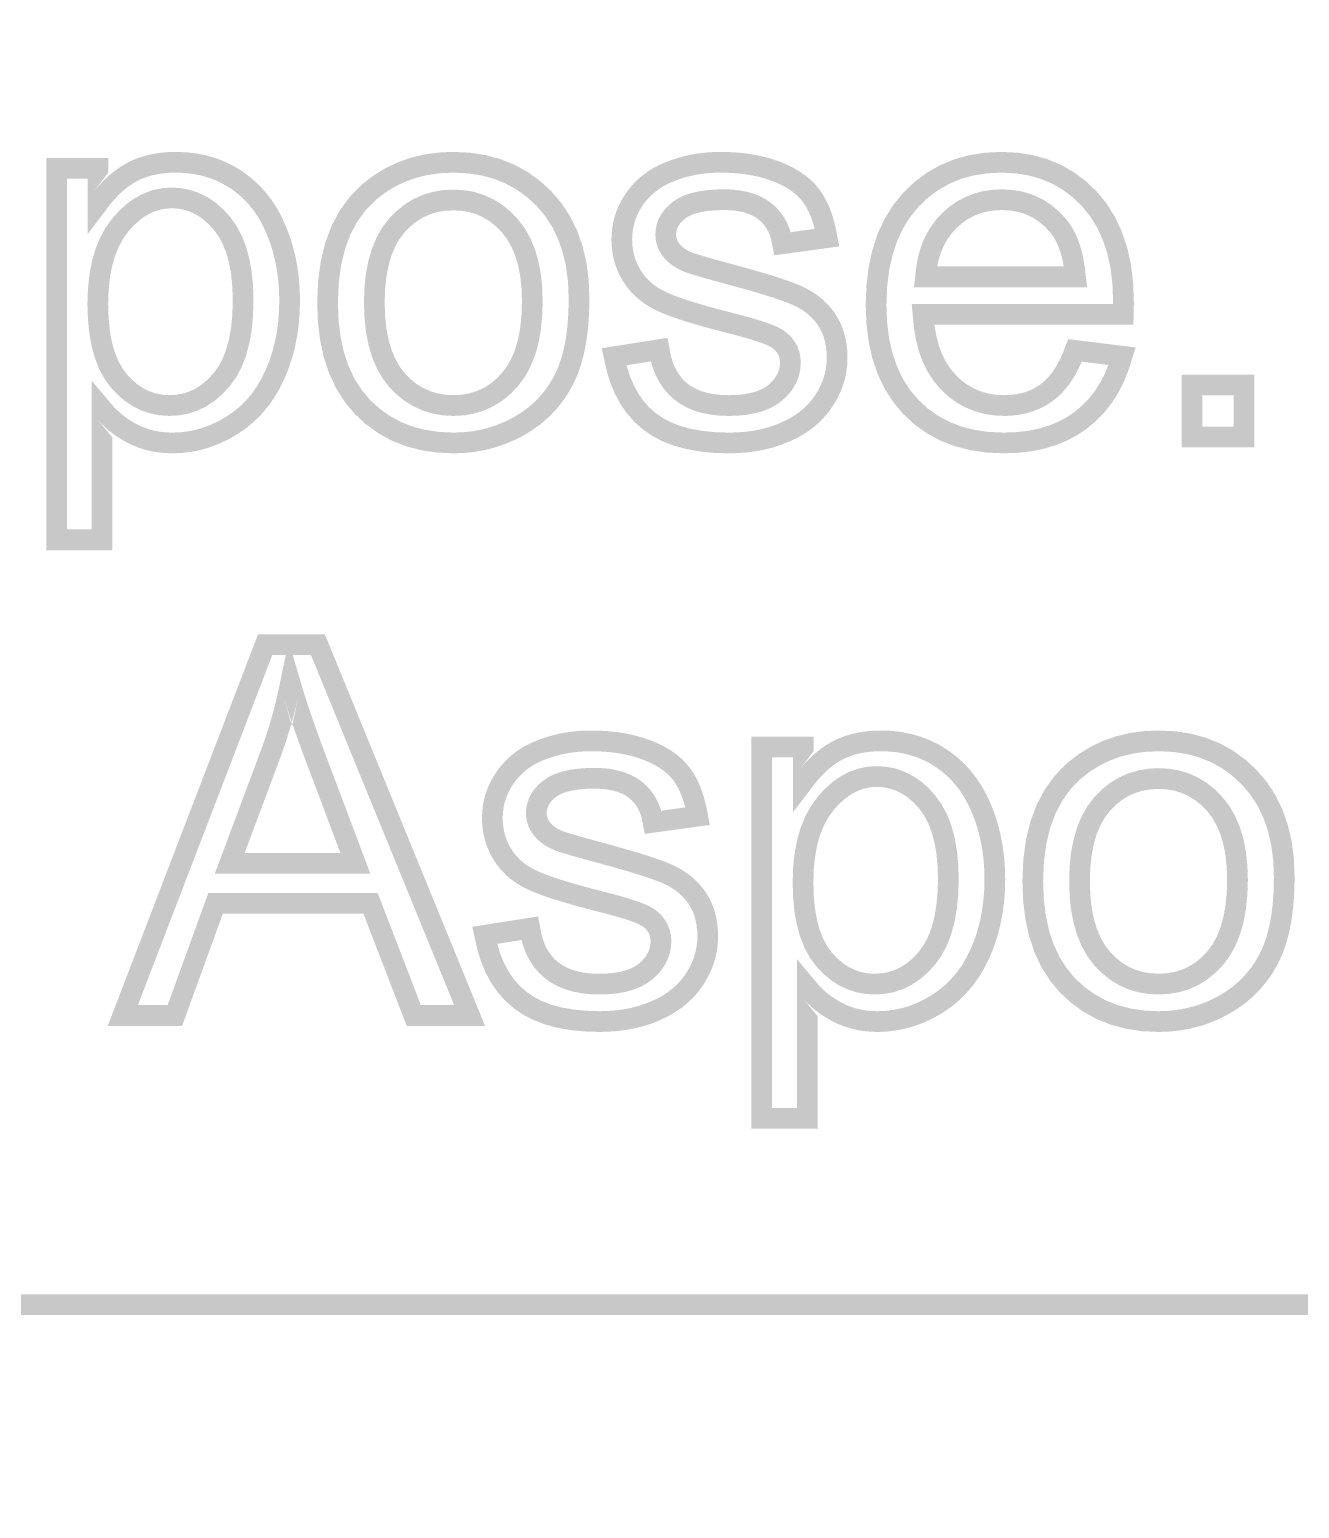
# Model space of a CAD drawing. Extents: x -5280327 to 29700, y -3925683 to 5564800.
# Drawn here: x 10884 to 13288, y 24640 to 27439 of the extents above; entities that cross this region are included whole.
import ezdxf

# ---------------------------------------------------------------- set-up
doc = ezdxf.new("R2010")
doc.units = 0
doc.linetypes.add('6', pattern=[2640.874023, 1320.437012, -1320.437012])
doc.layers.get('0').update_dxf_attribs({"linetype": 'CONTINUOUS'})

msp = doc.modelspace()

# ---------------------------------------------------------------- linework, layer by layer
at = {"color": 7, "linetype": '6', "const_width": 10343.1}
for points in [[(0, 29405.6), (24528.3, 0)], [(0, 0), (24528.3, 29405.6)], [(0, 29405.6), (24528.3, 0)], [(0, 0), (24528.3, 29405.6)]]:
    msp.add_lwpolyline(points, dxfattribs=at)
at = {"color": 7, "const_width": 39.2}
for points in [[(0, 29405.6), (19561.2, 29405.6), (19561.2, 25025.4), (0, 25025.4), (0, 29405.6)], [(10934.7, 26473.2), (10934.7, 27176.3), (11013.2, 27176.3), (11013.2, 27110.2), (11013.2, 27110.2), (11013.2, 27110.2), (11021.3, 27120.9), (11029.7, 27130.8), (11038.3, 27139.9), (11047.3, 27148.2), (11056.5, 27155.7), (11066.1, 27162.4), (11075.9, 27168.4), (11075.9, 27168.4), (11075.9, 27168.4), (11075.9, 27168.4), (11086.2, 27173.5), (11097.1, 27177.9), (11108.6, 27181.4), (11120.7, 27184.2), (11133.4, 27186.2), (11146.7, 27187.4), (11160.6, 27187.8), (11160.6, 27187.8), (11160.6, 27187.8), (11160.6, 27187.8), (11178.9, 27187.1), (11196.6, 27185), (11213.6, 27181.6), (11230, 27176.8), (11245.8, 27170.7), (11261, 27163.1), (11275.5, 27154.3), (11275.5, 27154.3), (11275.5, 27154.3), (11275.5, 27154.3), (11289.2, 27144.1), (11302, 27132.9), (11313.7, 27120.5), (11324.4, 27107), (11334.2, 27092.3), (11342.9, 27076.6), (11350.6, 27059.7), (11350.6, 27059.7), (11350.6, 27059.7), (11350.6, 27059.7), (11357.4, 27042.1), (11363.1, 27023.9), (11367.7, 27005.3), (11371.4, 26986.2), (11373.9, 26966.6), (11375.5, 26946.5), (11376, 26926), (11376, 26926), (11376, 26926), (11376, 26926), (11375.4, 26904), (11373.7, 26882.6), (11370.9, 26861.9), (11366.9, 26841.9), (11361.7, 26822.4), (11355.4, 26803.6), (11348, 26785.5), (11348, 26785.5), (11348, 26785.5), (11348, 26785.5), (11339.5, 26768.2), (11329.9, 26752.2), (11319.4, 26737.3), (11307.7, 26723.6), (11295.1, 26711.2), (11281.4, 26699.9), (11266.6, 26689.8), (11266.6, 26689.8), (11266.6, 26689.8), (11266.6, 26689.8), (11251.3, 26680.9), (11235.7, 26673.5), (11219.9, 26667.4), (11203.9, 26662.6), (11187.6, 26659.2), (11171.1, 26657.2), (11154.4, 26656.5), (11154.4, 26656.5), (11154.4, 26656.5), (11154.4, 26656.5), (11142.3, 26656.9), (11130.5, 26658), (11119.1, 26659.8), (11108.1, 26662.4), (11097.4, 26665.8), (11087.1, 26669.9), (11077.1, 26674.7), (11077.1, 26674.7), (11077.1, 26674.7), (11077.1, 26674.7), (11067.6, 26680.1), (11058.6, 26685.9), (11050, 26692), (11042, 26698.6), (11034.5, 26705.6), (11027.4, 26712.9), (11020.9, 26720.6), (11020.9, 26720.6), (11020.9, 26473.2), (10934.7, 26473.2)], [(11447.8, 26922.1), (11447.8, 26922.1), (11447.8, 26922.1), (11449.4, 26961), (11454.2, 26996.8), (11462.2, 27029.7), (11473.4, 27059.6), (11487.8, 27086.5), (11505.5, 27110.4), (11526.3, 27131.3), (11526.3, 27131.3), (11526.3, 27131.3), (11526.3, 27131.3), (11545.6, 27146.3), (11566.1, 27158.9), (11587.8, 27169.3), (11610.6, 27177.4), (11634.6, 27183.1), (11659.8, 27186.6), (11686.1, 27187.8), (11686.1, 27187.8), (11686.1, 27187.8), (11686.1, 27187.8), (11715.3, 27186.4), (11742.9, 27182.1), (11769, 27175.1), (11793.4, 27165.3), (11816.3, 27152.7), (11837.7, 27137.3), (11857.5, 27119.1), (11857.5, 27119.1), (11857.5, 27119.1), (11857.5, 27119.1), (11875.1, 27098.4), (11890.1, 27075.5), (11902.3, 27050.6), (11911.8, 27023.5), (11918.6, 26994.2), (11922.7, 26962.8), (11924, 26929.3), (11924, 26929.3), (11924, 26929.3), (11924, 26929.3), (11923.4, 26902.1), (11921.6, 26876.7), (11918.6, 26852.9), (11914.4, 26830.8), (11909, 26810.5), (11902.4, 26791.9), (11894.6, 26775), (11894.6, 26775), (11894.6, 26775), (11894.6, 26775), (11885.6, 26759.4), (11875.6, 26744.9), (11864.4, 26731.4), (11852.2, 26718.9), (11838.9, 26707.4), (11824.4, 26697), (11808.9, 26687.6), (11808.9, 26687.6), (11808.9, 26687.6), (11808.9, 26687.6), (11792.6, 26679.4), (11775.9, 26672.4), (11758.8, 26666.7), (11741.3, 26662.2), (11723.3, 26659), (11704.9, 26657.1), (11686.1, 26656.5), (11686.1, 26656.5), (11686.1, 26656.5), (11686.1, 26656.5), (11656.5, 26657.9), (11628.5, 26662.1), (11602.2, 26669.1), (11577.5, 26678.8), (11554.6, 26691.4), (11533.2, 26706.8), (11513.6, 26724.9), (11513.6, 26724.9), (11513.6, 26724.9), (11513.6, 26724.9), (11496.2, 26745.7), (11481.4, 26769), (11469.3, 26794.7), (11459.9, 26822.8), (11453.2, 26853.5), (11449.1, 26886.6), (11447.8, 26922.1)], [(11990.5, 26819.7), (12075.7, 26833.1), (12075.7, 26833.1), (12075.7, 26833.1), (12078.3, 26819), (12081.9, 26805.8), (12086.6, 26793.6), (12092.3, 26782.4), (12099.1, 26772.2), (12106.9, 26762.9), (12115.7, 26754.6), (12115.7, 26754.6), (12115.7, 26754.6), (12115.7, 26754.6), (12125.6, 26747.4), (12136.6, 26741.3), (12148.6, 26736.2), (12161.7, 26732.3), (12175.8, 26729.6), (12191.1, 26727.9), (12207.4, 26727.3), (12207.4, 26727.3), (12207.4, 26727.3), (12207.4, 26727.3), (12223.7, 26727.8), (12238.8, 26729.3), (12252.6, 26731.8), (12265.2, 26735.2), (12276.5, 26739.7), (12286.6, 26745.1), (12295.4, 26751.5), (12295.4, 26751.5), (12295.4, 26751.5), (12295.4, 26751.5), (12303, 26758.6), (12309.5, 26766), (12314.8, 26773.8), (12318.9, 26781.9), (12321.8, 26790.3), (12323.5, 26799.1), (12324.1, 26808.2), (12324.1, 26808.2), (12324.1, 26808.2), (12324.1, 26808.2), (12323.6, 26816.3), (12322.1, 26823.9), (12319.5, 26831), (12315.8, 26837.5), (12311.2, 26843.6), (12305.5, 26849.1), (12298.8, 26854.2), (12298.8, 26854.2), (12298.8, 26854.2), (12298.8, 26854.2), (12292.6, 26857.6), (12284.3, 26861.2), (12273.9, 26865.2), (12261.3, 26869.3), (12246.6, 26873.7), (12229.7, 26878.4), (12210.7, 26883.4), (12210.7, 26883.4), (12210.7, 26883.4), (12210.7, 26883.4), (12184.8, 26890.1), (12161.3, 26896.5), (12140.2, 26902.7), (12121.4, 26908.6), (12105, 26914.2), (12091, 26919.6), (12079.3, 26924.8), (12079.3, 26924.8), (12079.3, 26924.8), (12079.3, 26924.8), (12069.2, 26930), (12059.8, 26935.8), (12051.2, 26942.2), (12043.3, 26949.1), (12036.1, 26956.6), (12029.6, 26964.6), (12023.8, 26973.1), (12023.8, 26973.1), (12023.8, 26973.1), (12023.8, 26973.1), (12018.8, 26982.1), (12014.5, 26991.3), (12011.1, 27000.7), (12008.4, 27010.5), (12006.4, 27020.5), (12005.3, 27030.8), (12004.9, 27041.3), (12004.9, 27041.3), (12004.9, 27041.3), (12004.9, 27041.3), (12005.2, 27050.9), (12006.2, 27060.3), (12007.8, 27069.5), (12010, 27078.5), (12012.8, 27087.3), (12016.3, 27095.9), (12020.5, 27104.2), (12020.5, 27104.2), (12020.5, 27104.2), (12020.5, 27104.2), (12025.1, 27112.3), (12030.3, 27120), (12035.9, 27127.3), (12041.9, 27134.1), (12048.4, 27140.6), (12055.4, 27146.7), (12062.8, 27152.3), (12062.8, 27152.3), (12062.8, 27152.3), (12062.8, 27152.3), (12068.9, 27156.5), (12075.5, 27160.4), (12082.7, 27164.2), (12090.6, 27167.8), (12099, 27171.2), (12108, 27174.4), (12117.6, 27177.5), (12117.6, 27177.5), (12117.6, 27177.5), (12117.6, 27177.5), (12127.6, 27180.2), (12137.9, 27182.5), (12148.3, 27184.4), (12158.9, 27185.9), (12169.7, 27186.9), (12180.8, 27187.5), (12192, 27187.8), (12192, 27187.8), (12192, 27187.8), (12192, 27187.8), (12208.8, 27187.4), (12225, 27186.3), (12240.6, 27184.6), (12255.6, 27182.1), (12270.1, 27179), (12283.9, 27175.1), (12297.1, 27170.5), (12297.1, 27170.5), (12297.1, 27170.5), (12297.1, 27170.5), (12309.5, 27165.4), (12321, 27159.7), (12331.5, 27153.5), (12341, 27146.8), (12349.6, 27139.7), (12357.2, 27132), (12363.9, 27123.9), (12363.9, 27123.9), (12363.9, 27123.9), (12363.9, 27123.9), (12369.7, 27115), (12375.1, 27105.4), (12379.9, 27095), (12384.1, 27083.7), (12387.8, 27071.7), (12390.9, 27058.8), (12393.5, 27045.1), (12393.5, 27045.1), (12309.3, 27033.6), (12309.3, 27033.6), (12309.3, 27033.6), (12307.2, 27044.5), (12304.2, 27054.7), (12300.4, 27064.1), (12295.6, 27072.9), (12290, 27080.9), (12283.5, 27088.3), (12276, 27094.9), (12276, 27094.9), (12276, 27094.9), (12276, 27094.9), (12267.7, 27100.7), (12258.5, 27105.7), (12248.3, 27109.7), (12237.2, 27112.9), (12225.1, 27115.1), (12212.2, 27116.5), (12198.3, 27116.9), (12198.3, 27116.9), (12198.3, 27116.9), (12198.3, 27116.9), (12182, 27116.5), (12167.1, 27115.3), (12153.6, 27113.3), (12141.5, 27110.5), (12130.8, 27106.9), (12121.5, 27102.5), (12113.5, 27097.3), (12113.5, 27097.3), (12113.5, 27097.3), (12113.5, 27097.3), (12106.8, 27091.6), (12101.1, 27085.5), (12096.5, 27079.2), (12092.8, 27072.7), (12090.2, 27065.8), (12088.7, 27058.7), (12088.2, 27051.4), (12088.2, 27051.4), (12088.2, 27051.4), (12088.2, 27051.4), (12088.4, 27046.6), (12089, 27042.1), (12090.1, 27037.6), (12091.6, 27033.3), (12093.6, 27029.1), (12095.9, 27025.1), (12098.7, 27021.2), (12098.7, 27021.2), (12098.7, 27021.2), (12098.7, 27021.2), (12102, 27017.3), (12105.7, 27013.7), (12109.9, 27010.2), (12114.6, 27006.9), (12119.9, 27003.8), (12125.5, 27000.9), (12131.7, 26998.2), (12131.7, 26998.2), (12131.7, 26998.2), (12131.7, 26998.2), (12136.4, 26996.6), (12143.2, 26994.5), (12152, 26991.8), (12162.9, 26988.7), (12175.8, 26985), (12190.8, 26980.9), (12207.8, 26976.2), (12207.8, 26976.2), (12207.8, 26976.2), (12207.8, 26976.2), (12232.8, 26969.4), (12255.6, 26963), (12276, 26956.9), (12294.3, 26951.2), (12310.2, 26945.9), (12323.9, 26940.9), (12335.4, 26936.2), (12335.4, 26936.2), (12335.4, 26936.2), (12335.4, 26936.2), (12345.4, 26931.5), (12354.8, 26926.2), (12363.5, 26920.3), (12371.6, 26913.9), (12379.1, 26906.8), (12385.9, 26899.2), (12392.1, 26891), (12392.1, 26891), (12392.1, 26891), (12392.1, 26891), (12397.6, 26882.2), (12402.2, 26872.9), (12406, 26862.9), (12408.9, 26852.4), (12411, 26841.3), (12412.3, 26829.6), (12412.7, 26817.3), (12412.7, 26817.3), (12412.7, 26817.3), (12412.7, 26817.3), (12412.2, 26805.1), (12410.6, 26793.1), (12408.1, 26781.3), (12404.5, 26769.7), (12399.9, 26758.3), (12394.2, 26747.2), (12387.5, 26736.2), (12387.5, 26736.2), (12387.5, 26736.2), (12387.5, 26736.2), (12379.9, 26725.7), (12371.4, 26715.9), (12361.9, 26706.7), (12351.6, 26698.3), (12340.3, 26690.6), (12328.1, 26683.6), (12315, 26677.3), (12315, 26677.3), (12315, 26677.3), (12315, 26677.3), (12301.2, 26671.8), (12286.9, 26667.1), (12272.1, 26663.3), (12256.8, 26660.3), (12241, 26658.2), (12224.7, 26656.9), (12207.8, 26656.5), (12207.8, 26656.5), (12207.8, 26656.5), (12207.8, 26656.5), (12180.5, 26657.3), (12155.1, 26659.9), (12131.6, 26664.1), (12110, 26669.9), (12090.4, 26677.5), (12072.6, 26686.7), (12056.8, 26697.7), (12056.8, 26697.7), (12056.8, 26697.7), (12056.8, 26697.7), (12042.8, 26710.2), (12030.2, 26724.4), (12019.2, 26740.2), (12009.8, 26757.7), (12001.8, 26776.7), (11995.4, 26797.4), (11990.5, 26819.7)], [(12863, 26831.7), (12952.1, 26820.7), (12952.1, 26820.7), (12952.1, 26820.7), (12945.3, 26799.1), (12937.1, 26778.9), (12927.4, 26760.2), (12916.3, 26742.9), (12903.7, 26727), (12889.6, 26712.6), (12874.1, 26699.6), (12874.1, 26699.6), (12874.1, 26699.6), (12874.1, 26699.6), (12857.1, 26688.1), (12838.9, 26678.5), (12819.4, 26670.6), (12798.6, 26664.4), (12776.6, 26660), (12753.2, 26657.4), (12728.6, 26656.5), (12728.6, 26656.5), (12728.6, 26656.5), (12728.6, 26656.5), (12697.6, 26657.9), (12668.6, 26662.1), (12641.5, 26669.1), (12616.2, 26678.9), (12592.8, 26691.5), (12571.3, 26707), (12551.7, 26725.2), (12551.7, 26725.2), (12551.7, 26725.2), (12551.7, 26725.2), (12534.4, 26745.9), (12519.7, 26768.9), (12507.7, 26794.2), (12498.4, 26821.7), (12491.7, 26851.5), (12487.7, 26883.5), (12486.4, 26917.8), (12486.4, 26917.8), (12486.4, 26917.8), (12486.4, 26917.8), (12487.7, 26953.3), (12491.8, 26986.4), (12498.5, 27017.2), (12507.9, 27045.7), (12520.1, 27071.8), (12534.9, 27095.5), (12552.4, 27116.9), (12552.4, 27116.9), (12552.4, 27116.9), (12552.4, 27116.9), (12572.1, 27135.7), (12593.4, 27151.6), (12616.2, 27164.6), (12640.7, 27174.7), (12666.8, 27182), (12694.5, 27186.3), (12723.8, 27187.8), (12723.8, 27187.8), (12723.8, 27187.8), (12723.8, 27187.8), (12752.1, 27186.3), (12779, 27182.1), (12804.3, 27175), (12828.1, 27165.1), (12850.4, 27152.3), (12871.1, 27136.8), (12890.3, 27118.4), (12890.3, 27118.4), (12890.3, 27118.4), (12890.3, 27118.4), (12907.5, 27097.4), (12922, 27074.1), (12933.8, 27048.5), (12943.1, 27020.6), (12949.7, 26990.4), (12953.6, 26957.9), (12954.9, 26923.1), (12954.9, 26923.1), (12954.9, 26923.1), (12954.9, 26923.1), (12954.9, 26920.7), (12954.9, 26918.1), (12954.8, 26915.1), (12954.8, 26911.8), (12954.7, 26908.2), (12954.6, 26904.3), (12954.5, 26900.1), (12954.5, 26900.1), (12575.4, 26900.1), (12575.4, 26900.1), (12575.4, 26900.1), (12577.5, 26877), (12581.2, 26855.5), (12586.4, 26835.5), (12593.2, 26817.2), (12601.5, 26800.5), (12611.4, 26785.4), (12622.8, 26771.8), (12622.8, 26771.8), (12622.8, 26771.8), (12622.8, 26771.8), (12635.4, 26760), (12648.8, 26750), (12663.2, 26741.9), (12678.3, 26735.5), (12694.4, 26731), (12711.3, 26728.2), (12729, 26727.3), (12729, 26727.3), (12729, 26727.3), (12729, 26727.3), (12742.3, 26727.8), (12755, 26729.4), (12767.1, 26731.9), (12778.7, 26735.5), (12789.6, 26740), (12800.1, 26745.6), (12809.9, 26752.2), (12809.9, 26752.2), (12809.9, 26752.2), (12809.9, 26752.2), (12819.2, 26759.9), (12827.9, 26768.9), (12836.1, 26779), (12843.7, 26790.4), (12850.7, 26802.9), (12857.2, 26816.7), (12863, 26831.7)], [(11012.7, 26919.3), (11013.6, 26892.3), (11016, 26867.4), (11020, 26844.6), (11025.7, 26823.8), (11033, 26805.2), (11041.9, 26788.7), (11052.5, 26774.2), (11052.5, 26774.2), (11052.5, 26774.2), (11052.5, 26774.2), (11064.2, 26761.8), (11076.5, 26751.3), (11089.6, 26742.6), (11103.3, 26735.9), (11117.8, 26731.2), (11132.9, 26728.3), (11148.7, 26727.3), (11148.7, 26727.3), (11148.7, 26727.3), (11148.7, 26727.3), (11164.7, 26728.3), (11180.1, 26731.3), (11194.9, 26736.3), (11208.9, 26743.2), (11222.3, 26752.1), (11235, 26763), (11247, 26775.9), (11247, 26775.9), (11247, 26775.9), (11247, 26775.9), (11257.9, 26790.9), (11267.1, 26808), (11274.6, 26827.4), (11280.4, 26848.9), (11284.6, 26872.5), (11287.1, 26898.4), (11287.9, 26926.4), (11287.9, 26926.4), (11287.9, 26926.4), (11287.9, 26926.4), (11287.1, 26953.2), (11284.7, 26978), (11280.6, 27000.7), (11274.9, 27021.5), (11267.6, 27040.3), (11258.6, 27057.1), (11248, 27071.9), (11248, 27071.9), (11248, 27071.9), (11248, 27071.9), (11236.2, 27084.8), (11223.9, 27095.6), (11210.9, 27104.5), (11197.2, 27111.4), (11183, 27116.3), (11168, 27119.3), (11152.5, 27120.3), (11152.5, 27120.3), (11152.5, 27120.3), (11152.5, 27120.3), (11137, 27119.2), (11122.1, 27116.1), (11107.7, 27110.8), (11093.7, 27103.5), (11080.3, 27094), (11067.5, 27082.5), (11055.1, 27068.8), (11055.1, 27068.8), (11055.1, 27068.8), (11055.1, 27068.8), (11043.9, 27053.2), (11034.4, 27035.6), (11026.6, 27016.1), (11020.5, 26994.8), (11016.2, 26971.5), (11013.6, 26946.3), (11012.7, 26919.3)], [(11536.3, 26922.1), (11537.2, 26895.2), (11539.8, 26870.3), (11544.2, 26847.4), (11550.3, 26826.6), (11558.1, 26807.7), (11567.6, 26790.8), (11578.9, 26775.9), (11578.9, 26775.9), (11578.9, 26775.9), (11578.9, 26775.9), (11591.6, 26763), (11605.1, 26752.1), (11619.5, 26743.2), (11634.8, 26736.3), (11651, 26731.3), (11668.1, 26728.3), (11686.1, 26727.3), (11686.1, 26727.3), (11686.1, 26727.3), (11686.1, 26727.3), (11704, 26728.3), (11721, 26731.3), (11737.2, 26736.3), (11752.4, 26743.3), (11766.8, 26752.2), (11780.3, 26763.2), (11792.9, 26776.2), (11792.9, 26776.2), (11792.9, 26776.2), (11792.9, 26776.2), (11804.2, 26791.1), (11813.7, 26808.2), (11821.6, 26827.4), (11827.7, 26848.7), (11832, 26872), (11834.6, 26897.5), (11835.5, 26925), (11835.5, 26925), (11835.5, 26925), (11835.5, 26925), (11834.6, 26951), (11832, 26975.1), (11827.6, 26997.4), (11821.5, 27017.8), (11813.6, 27036.4), (11804, 27053.1), (11792.6, 27067.9), (11792.6, 27067.9), (11792.6, 27067.9), (11792.6, 27067.9), (11780, 27080.8), (11766.5, 27091.7), (11752.1, 27100.6), (11736.9, 27107.5), (11720.8, 27112.5), (11703.9, 27115.4), (11686.1, 27116.4), (11686.1, 27116.4), (11686.1, 27116.4), (11686.1, 27116.4), (11668.1, 27115.5), (11651, 27112.5), (11634.8, 27107.6), (11619.5, 27100.7), (11605.1, 27091.8), (11591.6, 27080.9), (11578.9, 27068.1), (11578.9, 27068.1), (11578.9, 27068.1), (11578.9, 27068.1), (11567.6, 27053.3), (11558.1, 27036.5), (11550.3, 27017.6), (11544.2, 26996.8), (11539.8, 26973.9), (11537.2, 26949), (11536.3, 26922.1)], [(12864, 26970.9), (12864, 26970.9), (12864, 26970.9), (12861.9, 26988.6), (12859, 27005), (12855.2, 27020), (12850.6, 27033.8), (12845.1, 27046.2), (12838.7, 27057.3), (12831.5, 27067.1), (12831.5, 27067.1), (12831.5, 27067.1), (12831.5, 27067.1), (12819.2, 27080.4), (12805.9, 27091.5), (12791.7, 27100.7), (12776.4, 27107.8), (12760.2, 27112.9), (12743, 27115.9), (12724.7, 27116.9), (12724.7, 27116.9), (12724.7, 27116.9), (12724.7, 27116.9), (12708.2, 27116.1), (12692.4, 27113.7), (12677.3, 27109.6), (12663.1, 27103.9), (12649.6, 27096.7), (12636.9, 27087.7), (12624.9, 27077.2), (12624.9, 27077.2), (12624.9, 27077.2), (12624.9, 27077.2), (12614.1, 27065.3), (12604.8, 27052.3), (12596.9, 27038.2), (12590.5, 27023), (12585.6, 27006.8), (12582.2, 26989.4), (12580.2, 26970.9), (12864, 26970.9)], [(13084.6, 26668), (13084.6, 26766.1), (13182.8, 26766.1), (13182.8, 26668), (13084.6, 26668)], [(11060.1, 25572.9), (11329.6, 26274.6), (11429.6, 26274.6), (11716.8, 25572.9), (11611, 25572.9), (11529.2, 25785.4), (11235.8, 25785.4), (11158.7, 25572.9), (11060.1, 25572.9)], [(11500.4, 25861.1), (11427.2, 26055.4), (11427.2, 26055.4), (11427.2, 26055.4), (11418, 26080), (11409.5, 26103.4), (11401.7, 26125.5), (11394.6, 26146.2), (11388.2, 26165.7), (11382.4, 26183.9), (11377.4, 26200.9), (11377.4, 26200.9), (11377.4, 26200.9), (11377.4, 26200.9), (11373.4, 26181.6), (11368.9, 26162.4), (11363.9, 26143.2), (11358.5, 26124.1), (11352.7, 26104.9), (11346.4, 26085.9), (11339.6, 26066.9), (11339.6, 26066.9), (11262.6, 25861.1), (11500.4, 25861.1)], [(11745.5, 25724.7), (11830.7, 25738.1), (11830.7, 25738.1), (11830.7, 25738.1), (11833.3, 25723.9), (11836.9, 25710.7), (11841.5, 25698.6), (11847.3, 25687.3), (11854, 25677.1), (11861.8, 25667.8), (11870.7, 25659.6), (11870.7, 25659.6), (11870.7, 25659.6), (11870.7, 25659.6), (11880.6, 25652.3), (11891.5, 25646.2), (11903.5, 25641.2), (11916.6, 25637.3), (11930.8, 25634.5), (11946, 25632.8), (11962.3, 25632.3), (11962.3, 25632.3), (11962.3, 25632.3), (11962.3, 25632.3), (11978.6, 25632.8), (11993.7, 25634.3), (12007.5, 25636.7), (12020.1, 25640.2), (12031.5, 25644.6), (12041.5, 25650), (12050.4, 25656.5), (12050.4, 25656.5), (12050.4, 25656.5), (12050.4, 25656.5), (12058, 25663.5), (12064.4, 25670.9), (12069.7, 25678.7), (12073.8, 25686.8), (12076.7, 25695.3), (12078.5, 25704), (12079.1, 25713.2), (12079.1, 25713.2), (12079.1, 25713.2), (12079.1, 25713.2), (12078.6, 25721.3), (12077, 25728.8), (12074.4, 25735.9), (12070.8, 25742.5), (12066.1, 25748.5), (12060.4, 25754.1), (12053.7, 25759.1), (12053.7, 25759.1), (12053.7, 25759.1), (12053.7, 25759.1), (12047.6, 25762.5), (12039.3, 25766.2), (12028.9, 25770.1), (12016.3, 25774.3), (12001.6, 25778.7), (11984.7, 25783.4), (11965.7, 25788.3), (11965.7, 25788.3), (11965.7, 25788.3), (11965.7, 25788.3), (11939.8, 25795), (11916.3, 25801.5), (11895.1, 25807.6), (11876.3, 25813.5), (11859.9, 25819.2), (11845.9, 25824.6), (11834.3, 25829.7), (11834.3, 25829.7), (11834.3, 25829.7), (11834.3, 25829.7), (11824.2, 25835), (11814.8, 25840.8), (11806.1, 25847.1), (11798.2, 25854), (11791, 25861.5), (11784.5, 25869.5), (11778.8, 25878), (11778.8, 25878), (11778.8, 25878), (11778.8, 25878), (11773.7, 25887), (11769.5, 25896.2), (11766, 25905.7), (11763.3, 25915.4), (11761.4, 25925.4), (11760.2, 25935.7), (11759.9, 25946.2), (11759.9, 25946.2), (11759.9, 25946.2), (11759.9, 25946.2), (11760.2, 25955.9), (11761.1, 25965.3), (11762.7, 25974.5), (11764.9, 25983.4), (11767.8, 25992.2), (11771.3, 26000.8), (11775.4, 26009.2), (11775.4, 26009.2), (11775.4, 26009.2), (11775.4, 26009.2), (11780.1, 26017.3), (11785.2, 26024.9), (11790.8, 26032.2), (11796.9, 26039.1), (11803.4, 26045.5), (11810.3, 26051.6), (11817.8, 26057.3), (11817.8, 26057.3), (11817.8, 26057.3), (11817.8, 26057.3), (11823.8, 26061.4), (11830.4, 26065.4), (11837.7, 26069.2), (11845.5, 26072.8), (11853.9, 26076.2), (11863, 26079.4), (11872.6, 26082.4), (11872.6, 26082.4), (11872.6, 26082.4), (11872.6, 26082.4), (11882.6, 26085.1), (11892.8, 26087.5), (11903.2, 26089.3), (11913.9, 26090.8), (11924.7, 26091.9), (11935.7, 26092.5), (11947, 26092.7), (11947, 26092.7), (11947, 26092.7), (11947, 26092.7), (11963.8, 26092.3), (11980, 26091.3), (11995.6, 26089.5), (12010.6, 26087.1), (12025, 26083.9), (12038.8, 26080), (12052, 26075.5), (12052, 26075.5), (12052, 26075.5), (12052, 26075.5), (12064.5, 26070.3), (12076, 26064.6), (12086.5, 26058.5), (12096, 26051.8), (12104.6, 26044.6), (12112.2, 26037), (12118.8, 26028.8), (12118.8, 26028.8), (12118.8, 26028.8), (12118.8, 26028.8), (12124.7, 26020), (12130, 26010.4), (12134.8, 25999.9), (12139, 25988.7), (12142.7, 25976.6), (12145.9, 25963.8), (12148.5, 25950.1), (12148.5, 25950.1), (12064.2, 25938.6), (12064.2, 25938.6), (12064.2, 25938.6), (12062.2, 25949.5), (12059.2, 25959.6), (12055.3, 25969.1), (12050.6, 25977.8), (12044.9, 25985.9), (12038.4, 25993.2), (12031, 25999.9), (12031, 25999.9), (12031, 25999.9), (12031, 25999.9), (12022.7, 26005.7), (12013.4, 26010.6), (12003.2, 26014.7), (11992.1, 26017.8), (11980.1, 26020.1), (11967.1, 26021.4), (11953.2, 26021.9), (11953.2, 26021.9), (11953.2, 26021.9), (11953.2, 26021.9), (11936.9, 26021.5), (11922.1, 26020.3), (11908.6, 26018.3), (11896.5, 26015.5), (11885.8, 26011.9), (11876.4, 26007.4), (11868.5, 26002.2), (11868.5, 26002.2), (11868.5, 26002.2), (11868.5, 26002.2), (11861.8, 25996.5), (11856.1, 25990.5), (11851.4, 25984.2), (11847.8, 25977.6), (11845.2, 25970.8), (11843.6, 25963.7), (11843.1, 25956.3), (11843.1, 25956.3), (11843.1, 25956.3), (11843.1, 25956.3), (11843.3, 25951.6), (11844, 25947), (11845.1, 25942.6), (11846.6, 25938.2), (11848.5, 25934.1), (11850.9, 25930), (11853.7, 25926.1), (11853.7, 25926.1), (11853.7, 25926.1), (11853.7, 25926.1), (11856.9, 25922.3), (11860.7, 25918.6), (11864.9, 25915.1), (11869.6, 25911.8), (11874.8, 25908.8), (11880.5, 25905.9), (11886.7, 25903.2), (11886.7, 25903.2), (11886.7, 25903.2), (11886.7, 25903.2), (11891.4, 25901.6), (11898.2, 25899.4), (11907, 25896.8), (11917.9, 25893.6), (11930.8, 25890), (11945.8, 25885.8), (11962.8, 25881.2), (11962.8, 25881.2), (11962.8, 25881.2), (11962.8, 25881.2), (11987.8, 25874.4), (12010.5, 25867.9), (12031, 25861.9), (12049.2, 25856.2), (12065.2, 25850.8), (12078.9, 25845.8), (12090.3, 25841.2), (12090.3, 25841.2), (12090.3, 25841.2), (12090.3, 25841.2), (12100.3, 25836.5), (12109.7, 25831.2), (12118.4, 25825.3), (12126.6, 25818.8), (12134, 25811.8), (12140.8, 25804.2), (12147, 25796), (12147, 25796), (12147, 25796), (12147, 25796), (12152.5, 25787.2), (12157.1, 25777.8), (12160.9, 25767.9), (12163.8, 25757.4), (12165.9, 25746.2), (12167.2, 25734.5), (12167.6, 25722.3), (12167.6, 25722.3), (12167.6, 25722.3), (12167.6, 25722.3), (12167.1, 25710.1), (12165.6, 25698.1), (12163, 25686.3), (12159.4, 25674.7), (12154.8, 25663.3), (12149.2, 25652.1), (12142.5, 25641.1), (12142.5, 25641.1), (12142.5, 25641.1), (12142.5, 25641.1), (12134.9, 25630.6), (12126.3, 25620.8), (12116.9, 25611.7), (12106.5, 25603.3), (12095.3, 25595.6), (12083.1, 25588.6), (12070, 25582.3), (12070, 25582.3), (12070, 25582.3), (12070, 25582.3), (12056.2, 25576.7), (12041.9, 25572.1), (12027.1, 25568.2), (12011.8, 25565.3), (11996, 25563.1), (11979.6, 25561.9), (11962.8, 25561.4), (11962.8, 25561.4), (11962.8, 25561.4), (11962.8, 25561.4), (11935.4, 25562.3), (11910, 25564.8), (11886.5, 25569), (11865, 25574.9), (11845.3, 25582.4), (11827.6, 25591.7), (11811.8, 25602.6), (11811.8, 25602.6), (11811.8, 25602.6), (11811.8, 25602.6), (11797.7, 25615.2), (11785.2, 25629.4), (11774.2, 25645.2), (11764.7, 25662.6), (11756.8, 25681.7), (11750.4, 25702.4), (11745.5, 25724.7)], [(12270, 25378.1), (12270, 26081.2), (12348.5, 26081.2), (12348.5, 26015.2), (12348.5, 26015.2), (12348.5, 26015.2), (12356.6, 26025.8), (12365, 26035.7), (12373.7, 26044.8), (12382.6, 26053.1), (12391.9, 26060.7), (12401.4, 26067.4), (12411.2, 26073.3), (12411.2, 26073.3), (12411.2, 26073.3), (12411.2, 26073.3), (12421.5, 26078.5), (12432.4, 26082.8), (12443.9, 26086.4), (12456, 26089.1), (12468.7, 26091.1), (12482, 26092.3), (12496, 26092.7), (12496, 26092.7), (12496, 26092.7), (12496, 26092.7), (12514.2, 26092), (12531.9, 26090), (12548.9, 26086.5), (12565.3, 26081.8), (12581.1, 26075.6), (12596.3, 26068.1), (12610.8, 26059.2), (12610.8, 26059.2), (12610.8, 26059.2), (12610.8, 26059.2), (12624.5, 26049.1), (12637.3, 26037.8), (12649, 26025.4), (12659.7, 26011.9), (12669.5, 25997.3), (12678.2, 25981.5), (12686, 25964.7), (12686, 25964.7), (12686, 25964.7), (12686, 25964.7), (12692.7, 25947), (12698.4, 25928.8), (12703, 25910.2), (12706.7, 25891.1), (12709.3, 25871.5), (12710.8, 25851.4), (12711.3, 25830.9), (12711.3, 25830.9), (12711.3, 25830.9), (12711.3, 25830.9), (12710.8, 25808.9), (12709, 25787.6), (12706.2, 25766.9), (12702.2, 25746.8), (12697, 25727.4), (12690.8, 25708.6), (12683.3, 25690.4), (12683.3, 25690.4), (12683.3, 25690.4), (12683.3, 25690.4), (12674.8, 25673.2), (12665.3, 25657.1), (12654.7, 25642.3), (12643, 25628.6), (12630.4, 25616.1), (12616.7, 25604.8), (12602, 25594.7), (12602, 25594.7), (12602, 25594.7), (12602, 25594.7), (12586.6, 25585.9), (12571, 25578.4), (12555.2, 25572.3), (12539.2, 25567.6), (12522.9, 25564.2), (12506.4, 25562.1), (12489.7, 25561.4), (12489.7, 25561.4), (12489.7, 25561.4), (12489.7, 25561.4), (12477.6, 25561.8), (12465.8, 25562.9), (12454.4, 25564.8), (12443.4, 25567.4), (12432.7, 25570.7), (12422.4, 25574.8), (12412.4, 25579.6), (12412.4, 25579.6), (12412.4, 25579.6), (12412.4, 25579.6), (12402.9, 25585), (12393.9, 25590.8), (12385.3, 25597), (12377.3, 25603.5), (12369.8, 25610.5), (12362.7, 25617.8), (12356.2, 25625.6), (12356.2, 25625.6), (12356.2, 25378.1), (12270, 25378.1)], [(12783.1, 25827.1), (12783.1, 25827.1), (12783.1, 25827.1), (12784.7, 25865.9), (12789.5, 25901.8), (12797.5, 25934.6), (12808.7, 25964.5), (12823.2, 25991.4), (12840.8, 26015.3), (12861.6, 26036.2), (12861.6, 26036.2), (12861.6, 26036.2), (12861.6, 26036.2), (12880.9, 26051.2), (12901.4, 26063.9), (12923.1, 26074.3), (12945.9, 26082.3), (12969.9, 26088.1), (12995.1, 26091.5), (13021.5, 26092.7), (13021.5, 26092.7), (13021.5, 26092.7), (13021.5, 26092.7), (13050.6, 26091.3), (13078.2, 26087.1), (13104.3, 26080.1), (13128.7, 26070.3), (13151.7, 26057.7), (13173, 26042.2), (13192.8, 26024), (13192.8, 26024), (13192.8, 26024), (13192.8, 26024), (13210.5, 26003.3), (13225.4, 25980.5), (13237.6, 25955.5), (13247.1, 25928.4), (13253.9, 25899.2), (13258, 25867.8), (13259.3, 25834.3), (13259.3, 25834.3), (13259.3, 25834.3), (13259.3, 25834.3), (13258.7, 25807.1), (13256.9, 25781.6), (13253.9, 25757.8), (13249.7, 25735.8), (13244.3, 25715.5), (13237.7, 25696.8), (13229.9, 25679.9), (13229.9, 25679.9), (13229.9, 25679.9), (13229.9, 25679.9), (13220.9, 25664.3), (13210.9, 25649.8), (13199.7, 25636.3), (13187.5, 25623.8), (13174.2, 25612.4), (13159.7, 25602), (13144.2, 25592.6), (13144.2, 25592.6), (13144.2, 25592.6), (13144.2, 25592.6), (13127.9, 25584.3), (13111.3, 25577.3), (13094.1, 25571.6), (13076.6, 25567.2), (13058.6, 25564), (13040.3, 25562.1), (13021.5, 25561.4), (13021.5, 25561.4), (13021.5, 25561.4), (13021.5, 25561.4), (12991.8, 25562.8), (12963.8, 25567), (12937.5, 25574), (12912.8, 25583.8), (12889.9, 25596.4), (12868.6, 25611.7), (12848.9, 25629.9), (12848.9, 25629.9), (12848.9, 25629.9), (12848.9, 25629.9), (12831.5, 25650.7), (12816.7, 25673.9), (12804.6, 25699.6), (12795.2, 25727.8), (12788.5, 25758.4), (12784.5, 25791.5), (12783.1, 25827.1)], [(12348.1, 25824.2), (12348.9, 25797.2), (12351.3, 25772.3), (12355.4, 25749.5), (12361, 25728.8), (12368.3, 25710.2), (12377.2, 25693.6), (12387.8, 25679.2), (12387.8, 25679.2), (12387.8, 25679.2), (12387.8, 25679.2), (12399.5, 25666.7), (12411.9, 25656.2), (12424.9, 25647.6), (12438.7, 25640.9), (12453.1, 25636.1), (12468.2, 25633.2), (12484, 25632.3), (12484, 25632.3), (12484, 25632.3), (12484, 25632.3), (12500.1, 25633.3), (12515.5, 25636.2), (12530.2, 25641.2), (12544.2, 25648.1), (12557.6, 25657.1), (12570.3, 25668), (12582.3, 25680.9), (12582.3, 25680.9), (12582.3, 25680.9), (12582.3, 25680.9), (12593.2, 25695.8), (12602.4, 25713), (12609.9, 25732.3), (12615.7, 25753.8), (12619.9, 25777.5), (12622.4, 25803.3), (12623.3, 25831.4), (12623.3, 25831.4), (12623.3, 25831.4), (12623.3, 25831.4), (12622.4, 25858.1), (12620, 25882.9), (12615.9, 25905.7), (12610.2, 25926.5), (12602.9, 25945.3), (12593.9, 25962.1), (12583.3, 25976.9), (12583.3, 25976.9), (12583.3, 25976.9), (12583.3, 25976.9), (12571.6, 25989.7), (12559.2, 26000.6), (12546.2, 26009.4), (12532.5, 26016.3), (12518.3, 26021.3), (12503.4, 26024.2), (12487.8, 26025.2), (12487.8, 26025.2), (12487.8, 26025.2), (12487.8, 26025.2), (12472.3, 26024.2), (12457.4, 26021), (12443, 26015.8), (12429.1, 26008.4), (12415.7, 25999), (12402.8, 25987.4), (12390.4, 25973.8), (12390.4, 25973.8), (12390.4, 25973.8), (12390.4, 25973.8), (12379.2, 25958.1), (12369.7, 25940.6), (12361.9, 25921.1), (12355.8, 25899.7), (12351.5, 25876.5), (12348.9, 25851.3), (12348.1, 25824.2)], [(12871.7, 25827.1), (12872.5, 25800.2), (12875.1, 25775.3), (12879.5, 25752.4), (12885.6, 25731.5), (12893.4, 25712.6), (12903, 25695.7), (12914.3, 25680.9), (12914.3, 25680.9), (12914.3, 25680.9), (12914.3, 25680.9), (12926.9, 25668), (12940.4, 25657.1), (12954.8, 25648.1), (12970.1, 25641.2), (12986.3, 25636.2), (13003.5, 25633.3), (13021.5, 25632.3), (13021.5, 25632.3), (13021.5, 25632.3), (13021.5, 25632.3), (13039.3, 25633.3), (13056.4, 25636.3), (13072.5, 25641.2), (13087.7, 25648.2), (13102.1, 25657.2), (13115.6, 25668.1), (13128.2, 25681.1), (13128.2, 25681.1), (13128.2, 25681.1), (13128.2, 25681.1), (13139.5, 25696.1), (13149.1, 25713.2), (13156.9, 25732.3), (13163, 25753.6), (13167.3, 25777), (13169.9, 25802.4), (13170.8, 25829.9), (13170.8, 25829.9), (13170.8, 25829.9), (13170.8, 25829.9), (13169.9, 25856), (13167.3, 25880.1), (13162.9, 25902.4), (13156.8, 25922.8), (13148.9, 25941.3), (13139.3, 25958), (13128, 25972.8), (13128, 25972.8), (13128, 25972.8), (13128, 25972.8), (13115.3, 25985.7), (13101.8, 25996.6), (13087.4, 26005.5), (13072.2, 26012.5), (13056.1, 26017.4), (13039.2, 26020.4), (13021.5, 26021.4), (13021.5, 26021.4), (13021.5, 26021.4), (13021.5, 26021.4), (13003.5, 26020.4), (12986.3, 26017.4), (12970.1, 26012.5), (12954.8, 26005.6), (12940.4, 25996.7), (12926.9, 25985.9), (12914.3, 25973), (12914.3, 25973), (12914.3, 25973), (12914.3, 25973), (12903, 25958.2), (12893.4, 25941.4), (12885.6, 25922.6), (12879.5, 25901.7), (12875.1, 25878.8), (12872.5, 25854), (12871.7, 25827.1)]]:
    msp.add_lwpolyline(points, dxfattribs=at)

doc.saveas('drawing.dxf')
